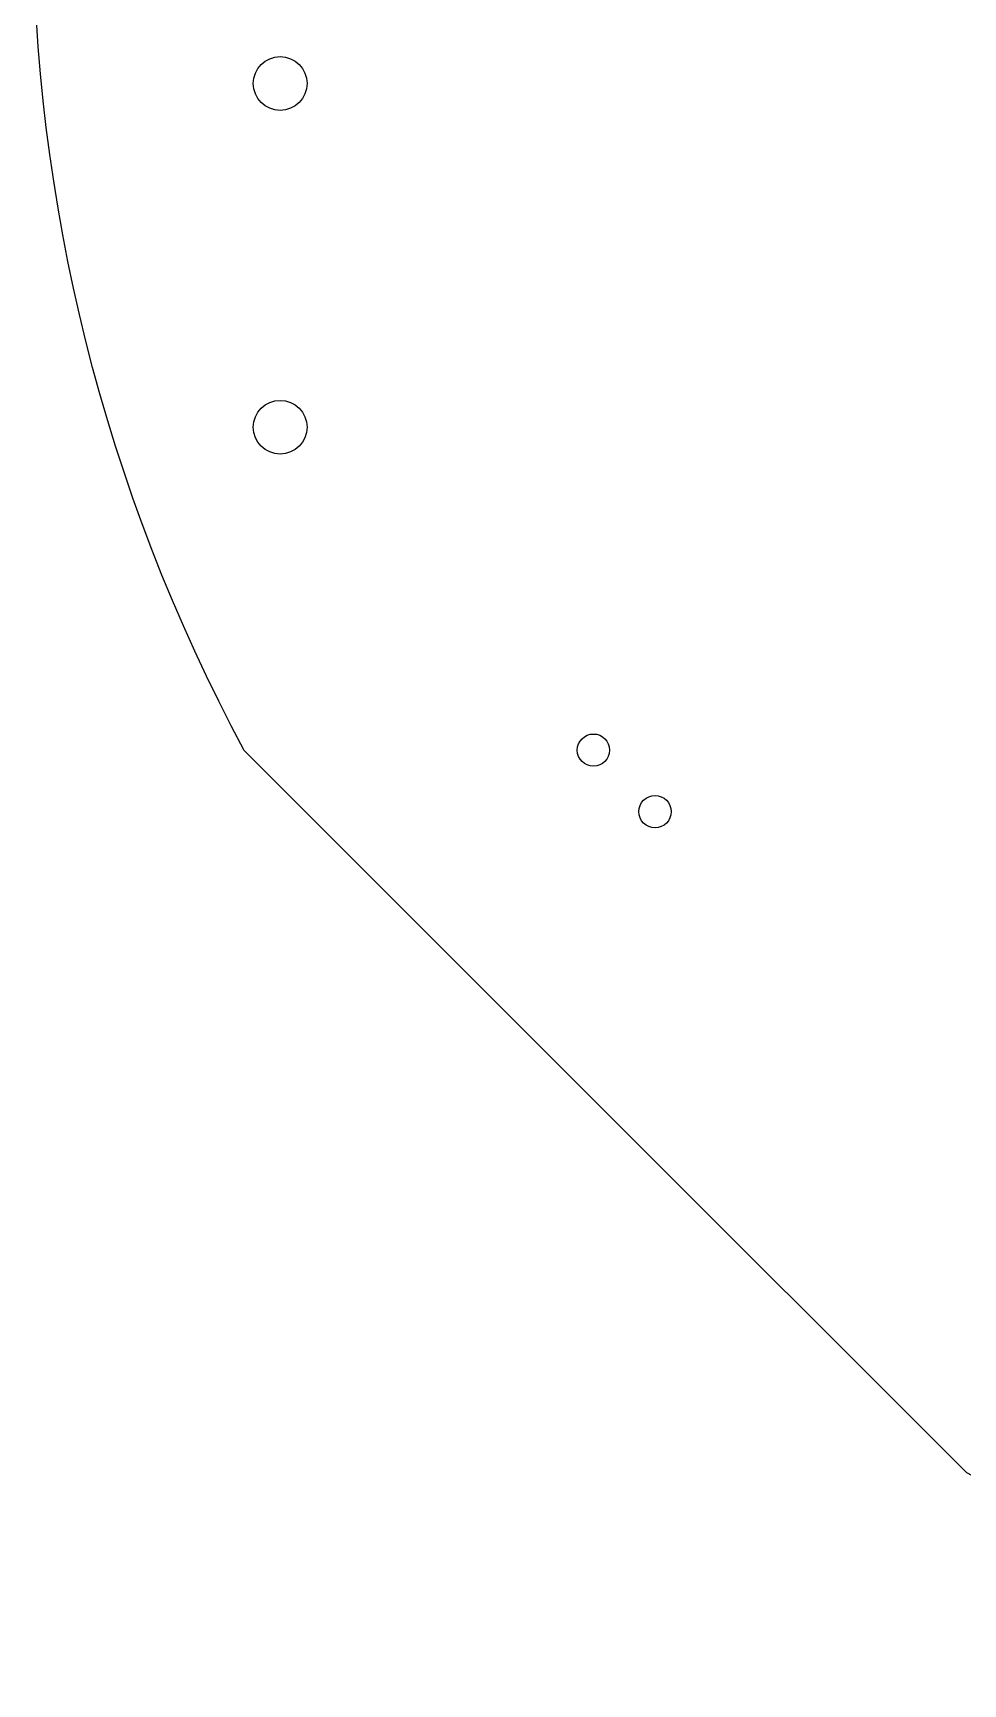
# Model space of a CAD drawing. Header units: millimetres. Extents: x -165 to 165, y -165 to 165.
# Drawn here: x -165 to -78.5, y -165 to -11.3 of the extents above; entities that cross this region are included whole.
import ezdxf

# ---------------------------------------------------------------- set-up
doc = ezdxf.new("R2010")
doc.units = ezdxf.units.MM
doc.layers.get('0').update_dxf_attribs({"linetype": 'CONTINUOUS'})

msp = doc.modelspace()

# ---------------------------------------------------------------- linework, layer by layer
msp.add_lwpolyline([(78.1, 145.35), (111.73, 111.72), (145.35, 78.1, -0.251655), (145.35, -78.1), (111.73, -111.72), (78.1, -145.35, -0.251655), (-78.1, -145.35), (-111.72, -111.72), (-145.34, -78.1, -0.251655), (-145.34, 78.1), (-111.72, 111.72), (-78.1, 145.35, -0.251655)], format="xyb", close=True)
for centre, radius in [((-142, -16), 2.5), ((-142, -48), 2.5), ((-112.85, -78.06), 1.5), ((-107.12, -83.79), 1.5)]:
    msp.add_circle(centre, radius)

doc.saveas('drawing.dxf')
